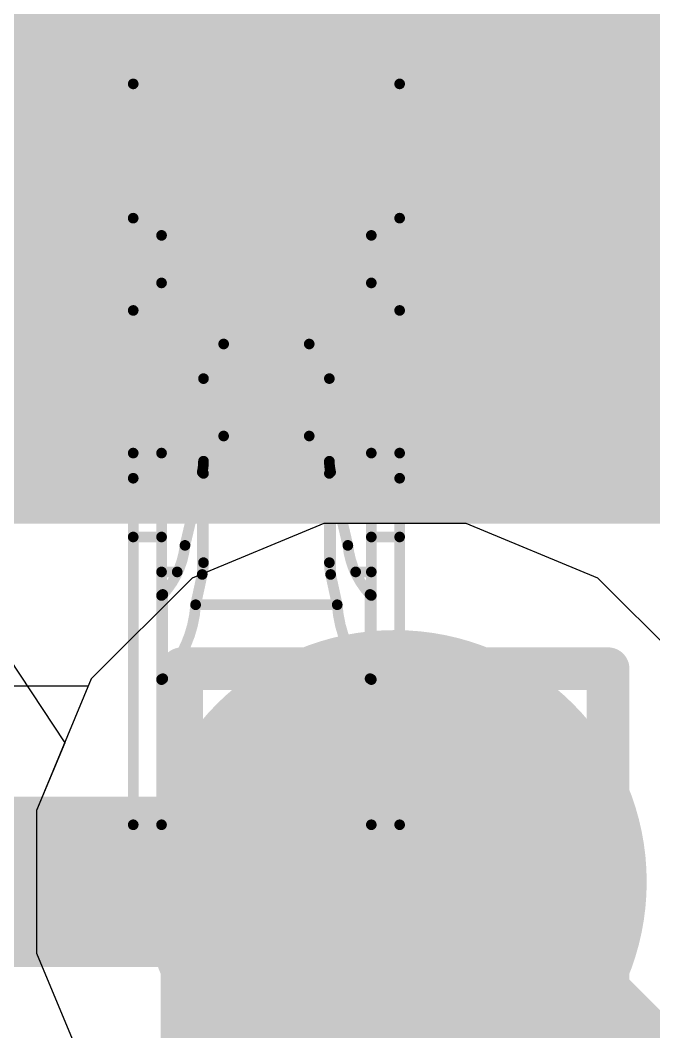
# Model space of a CAD drawing. Header units: inches. Extents: x -6 to 5433, y -4 to 5447.
# Drawn here: x 11.462 to 12.216, y 27.405 to 28.611 of the extents above; entities that cross this region are included whole.
import ezdxf

# ---------------------------------------------------------------- set-up
doc = ezdxf.new("R2010")
doc.units = ezdxf.units.IN
for name, color, linetype in [('Bottom Layer', 5, 'Continuous'), ('Drill Drawing', 1, 'Continuous'), ('Ground', 16, 'Continuous'), ('Mechanical 4', 56, 'Continuous'), ('Power', 76, 'Continuous'), ('Top Layer', 1, 'Continuous'), ('Top Paste', 8, 'Continuous'), ('Top Solder', 216, 'Continuous'), ('Via Holes', 16, 'Continuous')]:
    doc.layers.add(name, color=color, linetype=linetype)

# ---------------------------------------------------------------- blocks, each defined once
blk = doc.blocks.new('QTH_030_01_L_D_A_K_TR_154')
at = {"layer": 'Top Layer'}
blk.add_hatch(color=1, dxfattribs=at).paths.add_polyline_path([(0.8249996199999998, 0.32000063), (5.52500038, 0.32000063), (5.52500038, -0.32000063), (0.8249996199999998, -0.32000063)])
at = {"layer": 'Top Paste'}
blk.add_hatch(color=8, dxfattribs=at).paths.add_polyline_path([(0.8249996199999998, 0.32000063), (5.52500038, 0.32000063), (5.52500038, -0.32000063), (0.8249996199999998, -0.32000063)])
at = {"layer": 'Top Solder'}
blk.add_hatch(color=216, dxfattribs=at).paths.add_polyline_path([(0.7233996199999999, 0.42160063), (5.62660038, 0.42160063), (5.62660038, -0.42160063), (0.7233996199999999, -0.42160063)])

msp = doc.modelspace()

# ---------------------------------------------------------------- hatches: boundary and pattern name
at = {"layer": 'Bottom Layer'}
h = msp.add_hatch(color=5, dxfattribs=at)
edge = h.paths.add_edge_path()
edge.add_arc((11.90809658, 27.58394534), 0.2999994, 0, 360)
at = {"layer": 'Ground'}
h = msp.add_hatch(color=16, dxfattribs=at)
edge = h.paths.add_edge_path()
edge.add_arc((11.90809658, 27.58394534), 0.2999994, 0, 360)
at = {"layer": 'Power'}
h = msp.add_hatch(color=76, dxfattribs=at)
edge = h.paths.add_edge_path()
edge.add_arc((11.90809658, 27.58394534), 0.2999994, 0, 360)
at = {"layer": 'Top Layer'}
h = msp.add_hatch(color=1, dxfattribs=at)
edge = h.paths.add_edge_path()
edge.add_arc((11.90809658, 27.58394534), 0.2999994, 0, 360)
at = {"layer": 'Via Holes'}
h = msp.add_hatch(color=7, dxfattribs=at)
edge = h.paths.add_edge_path()
edge.add_arc((11.90809658, 27.58394534), 0.1499997, 0, 360)

# ---------------------------------------------------------------- linework, layer by layer
at = {"layer": 'Bottom Layer'}
for p, q in [((11.43083058, 27.87647968), (11.51448294, 27.74947714)), ((11.51448294, 27.74947714), (11.48109718, 27.6688804)), ((11.48109718, 27.6688804), (11.48109718, 27.49901028)), ((11.48109718, 27.49901028), (11.54610594, 27.3420713))]:
    msp.add_line(p, q, dxfattribs=at)
for points in [[(4.871544739999999, 28.26494474, 0.508, 0.508, 0), (13.03822132, 28.26494474, 0.508, 0.508, 0)], [(11.90809658, 27.58394534, 0.2032, 0.2032, 0), (11.92717706, 27.58394534, 0.2032, 0.2032, 0)], [(11.92717706, 27.58394534, 0.2032, 0.2032, 0), (13.72959408, 25.78152832, 0.2032, 0.2032, 0)]]:
    msp.add_lwpolyline(points, format="xyseb", dxfattribs=at)
for points in [[(11.85729658, 27.58394534, 0.1016, 0.1016, 1), (11.95889658, 27.58394534, 0.1016, 0.1016, 1)], [(11.87637706, 27.58394534, 0.1016, 0.1016, 1), (11.97797706, 27.58394534, 0.1016, 0.1016, 1)], [(11.87637706, 27.58394534, 0.1016, 0.1016, 1), (11.97797706, 27.58394534, 0.1016, 0.1016, 1)]]:
    msp.add_lwpolyline(points, format="xyseb", close=True, dxfattribs=at)
at = {"layer": 'Drill Drawing'}
for points in [[(11.65409658, 27.83794534, 0.0508, 0.0508, 0), (12.16209658, 27.83794534, 0.0508, 0.0508, 0)], [(11.65409658, 27.32994534, 0.0508, 0.0508, 0), (11.65409658, 27.83794534, 0.0508, 0.0508, 0)], [(12.16209658, 27.32994534, 0.0508, 0.0508, 0), (12.16209658, 27.83794534, 0.0508, 0.0508, 0)], [(11.75569658, 27.73634534, 0.0508, 0.0508, 0), (12.06049658, 27.73634534, 0.0508, 0.0508, 0)], [(11.75569658, 27.43154534, 0.0508, 0.0508, 0), (11.75569658, 27.73634534, 0.0508, 0.0508, 0)], [(12.06049658, 27.43154534, 0.0508, 0.0508, 0), (12.06049658, 27.73634534, 0.0508, 0.0508, 0)], [(11.75569658, 27.43154534, 0.0508, 0.0508, 0), (12.06049658, 27.43154534, 0.0508, 0.0508, 0)]]:
    msp.add_lwpolyline(points, format="xyseb", dxfattribs=at)
for points in [[(11.64139658, 27.83794534, 0.0254, 0.0254, 1), (11.66679658, 27.83794534, 0.0254, 0.0254, 1)], [(11.64139658, 27.83794534, 0.0254, 0.0254, 1), (11.66679658, 27.83794534, 0.0254, 0.0254, 1)], [(12.14939658, 27.83794534, 0.0254, 0.0254, 1), (12.17479658, 27.83794534, 0.0254, 0.0254, 1)], [(12.14939658, 27.83794534, 0.0254, 0.0254, 1), (12.17479658, 27.83794534, 0.0254, 0.0254, 1)], [(11.74299658, 27.73634534, 0.0254, 0.0254, 1), (11.76839658, 27.73634534, 0.0254, 0.0254, 1)], [(11.74299658, 27.73634534, 0.0254, 0.0254, 1), (11.76839658, 27.73634534, 0.0254, 0.0254, 1)], [(12.04779658, 27.73634534, 0.0254, 0.0254, 1), (12.07319658, 27.73634534, 0.0254, 0.0254, 1)], [(12.04779658, 27.73634534, 0.0254, 0.0254, 1), (12.07319658, 27.73634534, 0.0254, 0.0254, 1)], [(11.74299658, 27.43154534, 0.0254, 0.0254, 1), (11.76839658, 27.43154534, 0.0254, 0.0254, 1)], [(11.74299658, 27.43154534, 0.0254, 0.0254, 1), (11.76839658, 27.43154534, 0.0254, 0.0254, 1)], [(12.04779658, 27.43154534, 0.0254, 0.0254, 1), (12.07319658, 27.43154534, 0.0254, 0.0254, 1)], [(12.04779658, 27.43154534, 0.0254, 0.0254, 1), (12.07319658, 27.43154534, 0.0254, 0.0254, 1)]]:
    msp.add_lwpolyline(points, format="xyseb", close=True, dxfattribs=at)
at = {"layer": 'Ground'}
for p, q in [((11.82316152, 28.01094474), (11.66622254, 27.94593598)), ((11.99303164, 28.01094474), (11.82316152, 28.01094474)), ((12.14997062, 27.94593598), (11.99303164, 28.01094474)), ((11.66622254, 27.94593598), (11.54610594, 27.82581938)), ((12.27008722, 27.82581938), (12.14997062, 27.94593598)), ((11.54610594, 27.82581938), (11.48109718, 27.6688804)), ((11.48109718, 27.6688804), (11.48109718, 27.49901028)), ((11.48109718, 27.49901028), (11.54610594, 27.3420713))]:
    msp.add_line(p, q, dxfattribs=at)
at = {"layer": 'Mechanical 4'}
for points in [[(11.5961541, 28.53494674, 0.0127, 0.0127, 0), (11.9136541, 28.53494674, 0.0127, 0.0127, 0)], [(11.5961541, 28.06494514, 0.0127, 0.0127, 0), (11.5961541, 28.53494674, 0.0127, 0.0127, 0)], [(11.9136541, 28.06494514, 0.0127, 0.0127, 0), (11.9136541, 28.53494674, 0.0127, 0.0127, 0)], [(11.5961541, 28.37494452, 0.0127, 0.0127, 0), (11.9136541, 28.37494452, 0.0127, 0.0127, 0)], [(11.62990562, 27.65194622, 0.0127, 0.0127, 0), (11.62990562, 28.35440862, 0.0127, 0.0127, 0)], [(11.62990562, 28.35440862, 0.0127, 0.0127, 0), (11.87990512, 28.35440862, 0.0127, 0.0127, 0)], [(11.87990512, 27.65194622, 0.0127, 0.0127, 0), (11.87990512, 28.35440862, 0.0127, 0.0127, 0)], [(11.62990562, 28.29773868, 0.0127, 0.0127, 0), (11.87990512, 28.29773868, 0.0127, 0.0127, 0)], [(11.2786541, 28.26494474, 0.0127, 0.0127, 0), (11.5961541, 28.26494474, 0.0127, 0.0127, 0)], [(11.9136541, 28.26494474, 0.0127, 0.0127, 0), (12.2311541, 28.26494474, 0.0127, 0.0127, 0)], [(11.67990552, 28.18369522, 0.0127, 0.0127, -0.2473774344944057), (11.7039136, 28.22494482, 0.0127, 0.0127, 0)], [(11.70391614, 28.22494482, 0.0127, 0.0127, 0), (11.8058946, 28.22494482, 0.0127, 0.0127, 0)], [(11.70391614, 28.11528286, 0.0127, 0.0127, 0), (11.70391614, 28.22494482, 0.0127, 0.0127, 0)], [(11.8058946, 28.11528286, 0.0127, 0.0127, 0), (11.8058946, 28.22494482, 0.0127, 0.0127, 0)], [(11.80589714, 28.22494482, 0.0127, 0.0127, -0.2473774344948686), (11.82990522, 28.18369522, 0.0127, 0.0127, 0)], [(11.67990552, 27.96434844, 0.0127, 0.0127, 0), (11.67990552, 28.18369522, 0.0127, 0.0127, 0)], [(11.82990522, 27.96434844, 0.0127, 0.0127, 0), (11.82990522, 28.18369522, 0.0127, 0.0127, 0)], [(11.67990552, 28.07071348, 0.0127, 0.0127, -0.2374800627721871), (11.7039136, 28.1152854, 0.0127, 0.0127, 0)], [(11.70391614, 28.11528286, 0.0127, 0.0127, 0), (11.8058946, 28.11528286, 0.0127, 0.0127, 0)], [(11.80589714, 28.1152854, 0.0127, 0.0127, -0.2374800627721868), (11.82990522, 28.07071348, 0.0127, 0.0127, 0)], [(11.5961541, 28.09494508, 0.0127, 0.0127, 0), (11.62990562, 28.09494508, 0.0127, 0.0127, 0)], [(11.67990552, 28.08525752, 0.0127, 0.0127, -0.05786385222271111), (11.6783866, 28.07223494, 0.0127, 0.0127, 0)], [(11.83142414, 28.07223494, 0.0127, 0.0127, -0.057863852222711), (11.82990522, 28.08525752, 0.0127, 0.0127, 0)], [(11.87990512, 28.09494508, 0.0127, 0.0127, 0), (11.9136541, 28.09494508, 0.0127, 0.0127, 0)], [(11.2786541, 28.06494514, 0.0127, 0.0127, 0), (11.5961541, 28.06494514, 0.0127, 0.0127, 0)], [(11.5961541, 27.65194622, 0.0127, 0.0127, 0), (11.5961541, 28.06494514, 0.0127, 0.0127, 0)], [(11.6578634, 27.9849453, 0.0127, 0.0127, 0), (11.6783866, 28.07223494, 0.0127, 0.0127, 0)], [(11.6783866, 27.95027684, 0.0127, 0.0127, 0), (11.6783866, 28.07223494, 0.0127, 0.0127, 0)], [(11.83142414, 28.07223494, 0.0127, 0.0127, 0), (11.8519448, 27.9849453, 0.0127, 0.0127, 0)], [(11.83142414, 27.95027684, 0.0127, 0.0127, 0), (11.83142414, 28.07223494, 0.0127, 0.0127, 0)], [(11.9136541, 28.06494514, 0.0127, 0.0127, 0), (12.2311541, 28.06494514, 0.0127, 0.0127, 0)], [(11.9136541, 27.65194622, 0.0127, 0.0127, 0), (11.9136541, 28.06494514, 0.0127, 0.0127, 0)], [(11.5961541, 27.99494528, 0.0127, 0.0127, 0), (11.62990562, 27.99494528, 0.0127, 0.0127, 0)], [(11.87990512, 27.99494528, 0.0127, 0.0127, 0), (11.9136541, 27.99494528, 0.0127, 0.0127, 0)], [(11.65786594, 27.98494784, 0.0127, 0.0127, -0.1625906327552088), (11.63142454, 27.92645418, 0.0127, 0.0127, 0)], [(11.8783862, 27.92645418, 0.0127, 0.0127, -0.1625906327552086), (11.8519448, 27.98494784, 0.0127, 0.0127, 0)], [(11.67990552, 27.96434844, 0.0127, 0.0127, -0.05365793627864512), (11.6783866, 27.95027684, 0.0127, 0.0127, 0)], [(11.83142414, 27.95027684, 0.0127, 0.0127, -0.05365793627864524), (11.82990522, 27.96434844, 0.0127, 0.0127, 0)], [(11.62990562, 27.95328166, 0.0127, 0.0127, 0), (11.648567, 27.95328166, 0.0127, 0.0127, 0)], [(11.86124374, 27.95328166, 0.0127, 0.0127, 0), (11.87990512, 27.95328166, 0.0127, 0.0127, 0)], [(11.67053292, 27.91417836, 0.0127, 0.0127, 0), (11.6783866, 27.95027684, 0.0127, 0.0127, 0)], [(11.83142414, 27.95027684, 0.0127, 0.0127, 0), (11.83927782, 27.91417836, 0.0127, 0.0127, 0)], [(11.62990562, 27.92521466, 0.0127, 0.0127, -0.01102176067056768), (11.62994118, 27.92530102, 0.0127, 0.0127, 0)], [(11.62994118, 27.92530102, 0.0127, 0.0127, -0.02840440602208726), (11.6299869, 27.92538992, 0.0127, 0.0127, 0)], [(11.6299869, 27.92538992, 0.0127, 0.0127, -0.03504147043388531), (11.63005294, 27.92548644, 0.0127, 0.0127, 0)], [(11.63005294, 27.92548644, 0.0127, 0.0127, -0.03231858309736949), (11.630152, 27.92559312, 0.0127, 0.0127, 0)], [(11.630152, 27.92559312, 0.0127, 0.0127, -0.02446223686181788), (11.63028916, 27.9257125, 0.0127, 0.0127, 0)], [(11.6302917, 27.92570996, 0.0127, 0.0127, -0.01372918955288735), (11.6304695, 27.92584458, 0.0127, 0.0127, 0)], [(11.6304695, 27.92584458, 0.0127, 0.0127, -0.008119992714119369), (11.63068032, 27.92598681999999, 0.0127, 0.0127, 0)], [(11.63067778, 27.92598936, 0.0127, 0.0127, -0.004820635665111384), (11.630914, 27.92613922, 0.0127, 0.0127, 0)], [(11.630914, 27.92613922, 0.0127, 0.0127, 0), (11.63142454, 27.92645418, 0.0127, 0.0127, 0)], [(11.63142454, 27.82607592, 0.0127, 0.0127, 0), (11.63142454, 27.92645418, 0.0127, 0.0127, 0)], [(11.8783862, 27.92645418, 0.0127, 0.0127, 0), (11.8786529, 27.92629415999999, 0.0127, 0.0127, 0)], [(11.8783862, 27.82607592, 0.0127, 0.0127, 0), (11.8783862, 27.92645418, 0.0127, 0.0127, 0)], [(11.8786529, 27.92629415999999, 0.0127, 0.0127, 0), (11.87891198, 27.92613414, 0.0127, 0.0127, 0)], [(11.87890944, 27.9261316, 0.0127, 0.0127, -0.00605485783720522), (11.8791482, 27.92598174, 0.0127, 0.0127, 0)], [(11.87915074, 27.92598428, 0.0127, 0.0127, -0.0107369691849566), (11.87935648, 27.92584204, 0.0127, 0.0127, 0)], [(11.87935648, 27.9258395, 0.0127, 0.0127, -0.01856237095860001), (11.87952158, 27.9257125, 0.0127, 0.0127, 0)], [(11.87952158, 27.92571504, 0.0127, 0.0127, -0.02338621051051682), (11.87964604, 27.9255982, 0.0127, 0.0127, 0)], [(11.87964604, 27.92559566, 0.0127, 0.0127, -0.0543214512073207), (11.87980606, 27.925395, 0.0127, 0.0127, 0)], [(11.8798086, 27.92539754, 0.0127, 0.0127, -0.02859688060194416), (11.87990766, 27.92521466, 0.0127, 0.0127, 0)], [(11.67053292, 27.91418089999999, 0.0127, 0.0127, -0.1798939642534223), (11.63142454, 27.82607592, 0.0127, 0.0127, 0)], [(11.67053292, 27.91417836, 0.0127, 0.0127, 0), (11.83927782, 27.91417836, 0.0127, 0.0127, 0)], [(11.8783862, 27.82607592, 0.0127, 0.0127, -0.1798939642534224), (11.83927782, 27.91418089999999, 0.0127, 0.0127, 0)], [(11.62990562, 27.82514628, 0.0127, 0.0127, -0.01323430943087629), (11.62994118, 27.82521232, 0.0127, 0.0127, 0)], [(11.62990562, 27.82494561999999, 0.0127, 0.0127, 0), (11.87990512, 27.82494561999999, 0.0127, 0.0127, 0)], [(11.62994118, 27.82521232, 0.0127, 0.0127, -0.03268862862785447), (11.6299869, 27.8252809, 0.0127, 0.0127, 0)], [(11.6299869, 27.82527582, 0.0127, 0.0127, -0.03744583010862621), (11.63005294, 27.82534948, 0.0127, 0.0127, 0)], [(11.63005294, 27.82534948, 0.0127, 0.0127, -0.0318812047521757), (11.630152, 27.82542822, 0.0127, 0.0127, 0)], [(11.63014946, 27.82543076, 0.0127, 0.0127, -0.02261994766114903), (11.63028916, 27.8255222, 0.0127, 0.0127, 0)], [(11.63028916, 27.82551966, 0.0127, 0.0127, -0.01220889243166016), (11.63046696, 27.82561872, 0.0127, 0.0127, 0)], [(11.63046696, 27.82561872, 0.0127, 0.0127, -0.007070305402933151), (11.63067778, 27.8257254, 0.0127, 0.0127, 0)], [(11.63067778, 27.8257254, 0.0127, 0.0127, 0), (11.630914, 27.8258397, 0.0127, 0.0127, 0)], [(11.630914, 27.8258397, 0.0127, 0.0127, 0), (11.63142454, 27.82607592, 0.0127, 0.0127, 0)], [(11.8783862, 27.82607592, 0.0127, 0.0127, 0), (11.8786529, 27.825954, 0.0127, 0.0127, 0)], [(11.8786529, 27.825954, 0.0127, 0.0127, 0), (11.87891198, 27.82583716, 0.0127, 0.0127, 0)], [(11.87891198, 27.82583716, 0.0127, 0.0127, -0.005205334039839741), (11.87915074, 27.8257254, 0.0127, 0.0127, 0)], [(11.8791482, 27.82572286, 0.0127, 0.0127, -0.009375622352457789), (11.87935394, 27.82561618, 0.0127, 0.0127, 0)], [(11.87935394, 27.82561618, 0.0127, 0.0127, -0.01668702490825439), (11.87952158, 27.82551966, 0.0127, 0.0127, 0)], [(11.87952158, 27.82551966, 0.0127, 0.0127, -0.02199391692791018), (11.87964604, 27.8254333, 0.0127, 0.0127, 0)], [(11.8796435, 27.8254333, 0.0127, 0.0127, -0.02675089189685459), (11.87973748, 27.82535456, 0.0127, 0.0127, 0)], [(11.87974002, 27.82535456, 0.0127, 0.0127, -0.02828763816001666), (11.8798086, 27.82528344, 0.0127, 0.0127, 0)], [(11.8798086, 27.82528344, 0.0127, 0.0127, -0.03260546149073628), (11.87990512, 27.82514628, 0.0127, 0.0127, 0)], [(11.5961541, 27.65194622, 0.0127, 0.0127, 0), (11.9136541, 27.65194622, 0.0127, 0.0127, 0)]]:
    msp.add_lwpolyline(points, format="xyseb", dxfattribs=at)
for points in [[(11.5929791, 28.53494674, 0.00635, 0.00635, 1), (11.5993291, 28.53494674, 0.00635, 0.00635, 1)], [(11.5929791, 28.53494674, 0.00635, 0.00635, 1), (11.5993291, 28.53494674, 0.00635, 0.00635, 1)], [(11.9104791, 28.53494674, 0.00635, 0.00635, 1), (11.9168291, 28.53494674, 0.00635, 0.00635, 1)], [(11.9104791, 28.53494674, 0.00635, 0.00635, 1), (11.9168291, 28.53494674, 0.00635, 0.00635, 1)], [(11.5929791, 28.37494452, 0.00635, 0.00635, 1), (11.5993291, 28.37494452, 0.00635, 0.00635, 1)], [(11.9104791, 28.37494452, 0.00635, 0.00635, 1), (11.9168291, 28.37494452, 0.00635, 0.00635, 1)], [(11.62673062, 28.35440862, 0.00635, 0.00635, 1), (11.63308062, 28.35440862, 0.00635, 0.00635, 1)], [(11.62673062, 28.35440862, 0.00635, 0.00635, 1), (11.63308062, 28.35440862, 0.00635, 0.00635, 1)], [(11.87673012, 28.35440862, 0.00635, 0.00635, 1), (11.88308012, 28.35440862, 0.00635, 0.00635, 1)], [(11.87673012, 28.35440862, 0.00635, 0.00635, 1), (11.88308012, 28.35440862, 0.00635, 0.00635, 1)], [(11.62673062, 28.29773868, 0.00635, 0.00635, 1), (11.63308062, 28.29773868, 0.00635, 0.00635, 1)], [(11.87673012, 28.29773868, 0.00635, 0.00635, 1), (11.88308012, 28.29773868, 0.00635, 0.00635, 1)], [(11.5929791, 28.26494474, 0.00635, 0.00635, 1), (11.5993291, 28.26494474, 0.00635, 0.00635, 1)], [(11.9104791, 28.26494474, 0.00635, 0.00635, 1), (11.9168291, 28.26494474, 0.00635, 0.00635, 1)], [(11.7007386, 28.22494482, 0.00635, 0.00635, 1), (11.7070886, 28.22494482, 0.00635, 0.00635, 1)], [(11.70074114, 28.22494482, 0.00635, 0.00635, 1), (11.70709114, 28.22494482, 0.00635, 0.00635, 1)], [(11.70074114, 28.22494482, 0.00635, 0.00635, 1), (11.70709114, 28.22494482, 0.00635, 0.00635, 1)], [(11.8027196, 28.22494482, 0.00635, 0.00635, 1), (11.8090696, 28.22494482, 0.00635, 0.00635, 1)], [(11.8027196, 28.22494482, 0.00635, 0.00635, 1), (11.8090696, 28.22494482, 0.00635, 0.00635, 1)], [(11.80272214, 28.22494482, 0.00635, 0.00635, 1), (11.80907214, 28.22494482, 0.00635, 0.00635, 1)], [(11.67673052, 28.18369522, 0.00635, 0.00635, 1), (11.68308052, 28.18369522, 0.00635, 0.00635, 1)], [(11.67673052, 28.18369522, 0.00635, 0.00635, 1), (11.68308052, 28.18369522, 0.00635, 0.00635, 1)], [(11.82673022, 28.18369522, 0.00635, 0.00635, 1), (11.83308022, 28.18369522, 0.00635, 0.00635, 1)], [(11.82673022, 28.18369522, 0.00635, 0.00635, 1), (11.83308022, 28.18369522, 0.00635, 0.00635, 1)], [(11.7007386, 28.1152854, 0.00635, 0.00635, 1), (11.7070886, 28.1152854, 0.00635, 0.00635, 1)], [(11.70074114, 28.11528286, 0.00635, 0.00635, 1), (11.70709114, 28.11528286, 0.00635, 0.00635, 1)], [(11.70074114, 28.11528286, 0.00635, 0.00635, 1), (11.70709114, 28.11528286, 0.00635, 0.00635, 1)], [(11.8027196, 28.11528286, 0.00635, 0.00635, 1), (11.8090696, 28.11528286, 0.00635, 0.00635, 1)], [(11.8027196, 28.11528286, 0.00635, 0.00635, 1), (11.8090696, 28.11528286, 0.00635, 0.00635, 1)], [(11.80272214, 28.1152854, 0.00635, 0.00635, 1), (11.80907214, 28.1152854, 0.00635, 0.00635, 1)], [(11.5929791, 28.09494508, 0.00635, 0.00635, 1), (11.5993291, 28.09494508, 0.00635, 0.00635, 1)], [(11.62673062, 28.09494508, 0.00635, 0.00635, 1), (11.63308062, 28.09494508, 0.00635, 0.00635, 1)], [(11.67673052, 28.08525752, 0.00635, 0.00635, 1), (11.68308052, 28.08525752, 0.00635, 0.00635, 1)], [(11.82673022, 28.08525752, 0.00635, 0.00635, 1), (11.83308022, 28.08525752, 0.00635, 0.00635, 1)], [(11.87673012, 28.09494508, 0.00635, 0.00635, 1), (11.88308012, 28.09494508, 0.00635, 0.00635, 1)], [(11.9104791, 28.09494508, 0.00635, 0.00635, 1), (11.9168291, 28.09494508, 0.00635, 0.00635, 1)], [(11.5929791, 28.06494514, 0.00635, 0.00635, 1), (11.5993291, 28.06494514, 0.00635, 0.00635, 1)], [(11.5929791, 28.06494514, 0.00635, 0.00635, 1), (11.5993291, 28.06494514, 0.00635, 0.00635, 1)], [(11.5929791, 28.06494514, 0.00635, 0.00635, 1), (11.5993291, 28.06494514, 0.00635, 0.00635, 1)], [(11.6752116, 28.07223494, 0.00635, 0.00635, 1), (11.6815616, 28.07223494, 0.00635, 0.00635, 1)], [(11.6752116, 28.07223494, 0.00635, 0.00635, 1), (11.6815616, 28.07223494, 0.00635, 0.00635, 1)], [(11.6752116, 28.07223494, 0.00635, 0.00635, 1), (11.6815616, 28.07223494, 0.00635, 0.00635, 1)], [(11.67673052, 28.07071348, 0.00635, 0.00635, 1), (11.68308052, 28.07071348, 0.00635, 0.00635, 1)], [(11.82673022, 28.07071348, 0.00635, 0.00635, 1), (11.83308022, 28.07071348, 0.00635, 0.00635, 1)], [(11.82824914, 28.07223494, 0.00635, 0.00635, 1), (11.83459914, 28.07223494, 0.00635, 0.00635, 1)], [(11.82824914, 28.07223494, 0.00635, 0.00635, 1), (11.83459914, 28.07223494, 0.00635, 0.00635, 1)], [(11.82824914, 28.07223494, 0.00635, 0.00635, 1), (11.83459914, 28.07223494, 0.00635, 0.00635, 1)], [(11.9104791, 28.06494514, 0.00635, 0.00635, 1), (11.9168291, 28.06494514, 0.00635, 0.00635, 1)], [(11.9104791, 28.06494514, 0.00635, 0.00635, 1), (11.9168291, 28.06494514, 0.00635, 0.00635, 1)], [(11.9104791, 28.06494514, 0.00635, 0.00635, 1), (11.9168291, 28.06494514, 0.00635, 0.00635, 1)], [(11.5929791, 27.99494528, 0.00635, 0.00635, 1), (11.5993291, 27.99494528, 0.00635, 0.00635, 1)], [(11.62673062, 27.99494528, 0.00635, 0.00635, 1), (11.63308062, 27.99494528, 0.00635, 0.00635, 1)], [(11.87673012, 27.99494528, 0.00635, 0.00635, 1), (11.88308012, 27.99494528, 0.00635, 0.00635, 1)], [(11.9104791, 27.99494528, 0.00635, 0.00635, 1), (11.9168291, 27.99494528, 0.00635, 0.00635, 1)], [(11.6546884, 27.9849453, 0.00635, 0.00635, 1), (11.6610384, 27.9849453, 0.00635, 0.00635, 1)], [(11.65469094, 27.98494784, 0.00635, 0.00635, 1), (11.66104094, 27.98494784, 0.00635, 0.00635, 1)], [(11.8487698, 27.98494784, 0.00635, 0.00635, 1), (11.8551198, 27.98494784, 0.00635, 0.00635, 1)], [(11.8487698, 27.9849453, 0.00635, 0.00635, 1), (11.8551198, 27.9849453, 0.00635, 0.00635, 1)], [(11.67673052, 27.96434844, 0.00635, 0.00635, 1), (11.68308052, 27.96434844, 0.00635, 0.00635, 1)], [(11.67673052, 27.96434844, 0.00635, 0.00635, 1), (11.68308052, 27.96434844, 0.00635, 0.00635, 1)], [(11.82673022, 27.96434844, 0.00635, 0.00635, 1), (11.83308022, 27.96434844, 0.00635, 0.00635, 1)], [(11.82673022, 27.96434844, 0.00635, 0.00635, 1), (11.83308022, 27.96434844, 0.00635, 0.00635, 1)], [(11.62673062, 27.95328166, 0.00635, 0.00635, 1), (11.63308062, 27.95328166, 0.00635, 0.00635, 1)], [(11.645392, 27.95328166, 0.00635, 0.00635, 1), (11.651742, 27.95328166, 0.00635, 0.00635, 1)], [(11.85806874, 27.95328166, 0.00635, 0.00635, 1), (11.86441874, 27.95328166, 0.00635, 0.00635, 1)], [(11.87673012, 27.95328166, 0.00635, 0.00635, 1), (11.88308012, 27.95328166, 0.00635, 0.00635, 1)], [(11.6752116, 27.95027684, 0.00635, 0.00635, 1), (11.6815616, 27.95027684, 0.00635, 0.00635, 1)], [(11.6752116, 27.95027684, 0.00635, 0.00635, 1), (11.6815616, 27.95027684, 0.00635, 0.00635, 1)], [(11.6752116, 27.95027684, 0.00635, 0.00635, 1), (11.6815616, 27.95027684, 0.00635, 0.00635, 1)], [(11.82824914, 27.95027684, 0.00635, 0.00635, 1), (11.83459914, 27.95027684, 0.00635, 0.00635, 1)], [(11.82824914, 27.95027684, 0.00635, 0.00635, 1), (11.83459914, 27.95027684, 0.00635, 0.00635, 1)], [(11.82824914, 27.95027684, 0.00635, 0.00635, 1), (11.83459914, 27.95027684, 0.00635, 0.00635, 1)], [(11.62673062, 27.92521466, 0.00635, 0.00635, 1), (11.63308062, 27.92521466, 0.00635, 0.00635, 1)], [(11.62676618, 27.92530102, 0.00635, 0.00635, 1), (11.63311618, 27.92530102, 0.00635, 0.00635, 1)], [(11.62676618, 27.92530102, 0.00635, 0.00635, 1), (11.63311618, 27.92530102, 0.00635, 0.00635, 1)], [(11.6268119, 27.92538992, 0.00635, 0.00635, 1), (11.6331619, 27.92538992, 0.00635, 0.00635, 1)], [(11.6268119, 27.92538992, 0.00635, 0.00635, 1), (11.6331619, 27.92538992, 0.00635, 0.00635, 1)], [(11.62687794, 27.92548644, 0.00635, 0.00635, 1), (11.63322794, 27.92548644, 0.00635, 0.00635, 1)], [(11.62687794, 27.92548644, 0.00635, 0.00635, 1), (11.63322794, 27.92548644, 0.00635, 0.00635, 1)], [(11.626977, 27.92559312, 0.00635, 0.00635, 1), (11.633327, 27.92559312, 0.00635, 0.00635, 1)], [(11.626977, 27.92559312, 0.00635, 0.00635, 1), (11.633327, 27.92559312, 0.00635, 0.00635, 1)], [(11.62711416, 27.9257125, 0.00635, 0.00635, 1), (11.63346416, 27.9257125, 0.00635, 0.00635, 1)], [(11.6271167, 27.92570996, 0.00635, 0.00635, 1), (11.6334667, 27.92570996, 0.00635, 0.00635, 1)], [(11.6272945, 27.92584458, 0.00635, 0.00635, 1), (11.6336445, 27.92584458, 0.00635, 0.00635, 1)], [(11.6272945, 27.92584458, 0.00635, 0.00635, 1), (11.6336445, 27.92584458, 0.00635, 0.00635, 1)], [(11.62750278, 27.92598936, 0.00635, 0.00635, 1), (11.63385278, 27.92598936, 0.00635, 0.00635, 1)], [(11.62750532, 27.92598681999999, 0.00635, 0.00635, 1), (11.63385532, 27.92598681999999, 0.00635, 0.00635, 1)], [(11.627739, 27.92613922, 0.00635, 0.00635, 1), (11.634089, 27.92613922, 0.00635, 0.00635, 1)], [(11.627739, 27.92613922, 0.00635, 0.00635, 1), (11.634089, 27.92613922, 0.00635, 0.00635, 1)], [(11.62824954, 27.92645418, 0.00635, 0.00635, 1), (11.63459954, 27.92645418, 0.00635, 0.00635, 1)], [(11.62824954, 27.92645418, 0.00635, 0.00635, 1), (11.63459954, 27.92645418, 0.00635, 0.00635, 1)], [(11.62824954, 27.92645418, 0.00635, 0.00635, 1), (11.63459954, 27.92645418, 0.00635, 0.00635, 1)], [(11.8752112, 27.92645418, 0.00635, 0.00635, 1), (11.8815612, 27.92645418, 0.00635, 0.00635, 1)], [(11.8752112, 27.92645418, 0.00635, 0.00635, 1), (11.8815612, 27.92645418, 0.00635, 0.00635, 1)], [(11.8752112, 27.92645418, 0.00635, 0.00635, 1), (11.8815612, 27.92645418, 0.00635, 0.00635, 1)], [(11.8754779, 27.92629415999999, 0.00635, 0.00635, 1), (11.8818279, 27.92629415999999, 0.00635, 0.00635, 1)], [(11.8754779, 27.92629415999999, 0.00635, 0.00635, 1), (11.8818279, 27.92629415999999, 0.00635, 0.00635, 1)], [(11.87573444, 27.9261316, 0.00635, 0.00635, 1), (11.88208444, 27.9261316, 0.00635, 0.00635, 1)], [(11.87573698, 27.92613414, 0.00635, 0.00635, 1), (11.88208698, 27.92613414, 0.00635, 0.00635, 1)], [(11.8759732, 27.92598174, 0.00635, 0.00635, 1), (11.8823232, 27.92598174, 0.00635, 0.00635, 1)], [(11.87597574, 27.92598428, 0.00635, 0.00635, 1), (11.88232574, 27.92598428, 0.00635, 0.00635, 1)], [(11.87618148, 27.92584204, 0.00635, 0.00635, 1), (11.88253148, 27.92584204, 0.00635, 0.00635, 1)], [(11.87618148, 27.9258395, 0.00635, 0.00635, 1), (11.88253148, 27.9258395, 0.00635, 0.00635, 1)], [(11.87634658, 27.92571504, 0.00635, 0.00635, 1), (11.88269658, 27.92571504, 0.00635, 0.00635, 1)], [(11.87634658, 27.9257125, 0.00635, 0.00635, 1), (11.88269658, 27.9257125, 0.00635, 0.00635, 1)], [(11.87647104, 27.9255982, 0.00635, 0.00635, 1), (11.88282104, 27.9255982, 0.00635, 0.00635, 1)], [(11.87647104, 27.92559566, 0.00635, 0.00635, 1), (11.88282104, 27.92559566, 0.00635, 0.00635, 1)], [(11.87663106, 27.925395, 0.00635, 0.00635, 1), (11.88298106, 27.925395, 0.00635, 0.00635, 1)], [(11.8766336, 27.92539754, 0.00635, 0.00635, 1), (11.8829836, 27.92539754, 0.00635, 0.00635, 1)], [(11.87673266, 27.92521466, 0.00635, 0.00635, 1), (11.88308266, 27.92521466, 0.00635, 0.00635, 1)], [(11.66735792, 27.91418089999999, 0.00635, 0.00635, 1), (11.67370792, 27.91418089999999, 0.00635, 0.00635, 1)], [(11.66735792, 27.91417836, 0.00635, 0.00635, 1), (11.67370792, 27.91417836, 0.00635, 0.00635, 1)], [(11.66735792, 27.91417836, 0.00635, 0.00635, 1), (11.67370792, 27.91417836, 0.00635, 0.00635, 1)], [(11.83610282, 27.91418089999999, 0.00635, 0.00635, 1), (11.84245282, 27.91418089999999, 0.00635, 0.00635, 1)], [(11.83610282, 27.91417836, 0.00635, 0.00635, 1), (11.84245282, 27.91417836, 0.00635, 0.00635, 1)], [(11.83610282, 27.91417836, 0.00635, 0.00635, 1), (11.84245282, 27.91417836, 0.00635, 0.00635, 1)], [(11.62673062, 27.82514628, 0.00635, 0.00635, 1), (11.63308062, 27.82514628, 0.00635, 0.00635, 1)], [(11.62673062, 27.82494561999999, 0.00635, 0.00635, 1), (11.63308062, 27.82494561999999, 0.00635, 0.00635, 1)], [(11.62676618, 27.82521232, 0.00635, 0.00635, 1), (11.63311618, 27.82521232, 0.00635, 0.00635, 1)], [(11.62676618, 27.82521232, 0.00635, 0.00635, 1), (11.63311618, 27.82521232, 0.00635, 0.00635, 1)], [(11.6268119, 27.8252809, 0.00635, 0.00635, 1), (11.6331619, 27.8252809, 0.00635, 0.00635, 1)], [(11.6268119, 27.82527582, 0.00635, 0.00635, 1), (11.6331619, 27.82527582, 0.00635, 0.00635, 1)], [(11.62687794, 27.82534948, 0.00635, 0.00635, 1), (11.63322794, 27.82534948, 0.00635, 0.00635, 1)], [(11.62687794, 27.82534948, 0.00635, 0.00635, 1), (11.63322794, 27.82534948, 0.00635, 0.00635, 1)], [(11.62697446, 27.82543076, 0.00635, 0.00635, 1), (11.63332446, 27.82543076, 0.00635, 0.00635, 1)], [(11.626977, 27.82542822, 0.00635, 0.00635, 1), (11.633327, 27.82542822, 0.00635, 0.00635, 1)], [(11.62711416, 27.8255222, 0.00635, 0.00635, 1), (11.63346416, 27.8255222, 0.00635, 0.00635, 1)], [(11.62711416, 27.82551966, 0.00635, 0.00635, 1), (11.63346416, 27.82551966, 0.00635, 0.00635, 1)], [(11.62729196, 27.82561872, 0.00635, 0.00635, 1), (11.63364196, 27.82561872, 0.00635, 0.00635, 1)], [(11.62729196, 27.82561872, 0.00635, 0.00635, 1), (11.63364196, 27.82561872, 0.00635, 0.00635, 1)], [(11.62750278, 27.8257254, 0.00635, 0.00635, 1), (11.63385278, 27.8257254, 0.00635, 0.00635, 1)], [(11.62750278, 27.8257254, 0.00635, 0.00635, 1), (11.63385278, 27.8257254, 0.00635, 0.00635, 1)], [(11.627739, 27.8258397, 0.00635, 0.00635, 1), (11.634089, 27.8258397, 0.00635, 0.00635, 1)], [(11.627739, 27.8258397, 0.00635, 0.00635, 1), (11.634089, 27.8258397, 0.00635, 0.00635, 1)], [(11.62824954, 27.82607592, 0.00635, 0.00635, 1), (11.63459954, 27.82607592, 0.00635, 0.00635, 1)], [(11.62824954, 27.82607592, 0.00635, 0.00635, 1), (11.63459954, 27.82607592, 0.00635, 0.00635, 1)], [(11.62824954, 27.82607592, 0.00635, 0.00635, 1), (11.63459954, 27.82607592, 0.00635, 0.00635, 1)], [(11.8752112, 27.82607592, 0.00635, 0.00635, 1), (11.8815612, 27.82607592, 0.00635, 0.00635, 1)], [(11.8752112, 27.82607592, 0.00635, 0.00635, 1), (11.8815612, 27.82607592, 0.00635, 0.00635, 1)], [(11.8752112, 27.82607592, 0.00635, 0.00635, 1), (11.8815612, 27.82607592, 0.00635, 0.00635, 1)], [(11.8754779, 27.825954, 0.00635, 0.00635, 1), (11.8818279, 27.825954, 0.00635, 0.00635, 1)], [(11.8754779, 27.825954, 0.00635, 0.00635, 1), (11.8818279, 27.825954, 0.00635, 0.00635, 1)], [(11.87573698, 27.82583716, 0.00635, 0.00635, 1), (11.88208698, 27.82583716, 0.00635, 0.00635, 1)], [(11.87573698, 27.82583716, 0.00635, 0.00635, 1), (11.88208698, 27.82583716, 0.00635, 0.00635, 1)], [(11.8759732, 27.82572286, 0.00635, 0.00635, 1), (11.8823232, 27.82572286, 0.00635, 0.00635, 1)], [(11.87597574, 27.8257254, 0.00635, 0.00635, 1), (11.88232574, 27.8257254, 0.00635, 0.00635, 1)], [(11.87617894, 27.82561618, 0.00635, 0.00635, 1), (11.88252894, 27.82561618, 0.00635, 0.00635, 1)], [(11.87617894, 27.82561618, 0.00635, 0.00635, 1), (11.88252894, 27.82561618, 0.00635, 0.00635, 1)], [(11.87634658, 27.82551966, 0.00635, 0.00635, 1), (11.88269658, 27.82551966, 0.00635, 0.00635, 1)], [(11.87634658, 27.82551966, 0.00635, 0.00635, 1), (11.88269658, 27.82551966, 0.00635, 0.00635, 1)], [(11.8764685, 27.8254333, 0.00635, 0.00635, 1), (11.8828185, 27.8254333, 0.00635, 0.00635, 1)], [(11.87647104, 27.8254333, 0.00635, 0.00635, 1), (11.88282104, 27.8254333, 0.00635, 0.00635, 1)], [(11.87656248, 27.82535456, 0.00635, 0.00635, 1), (11.88291248, 27.82535456, 0.00635, 0.00635, 1)], [(11.87656502, 27.82535456, 0.00635, 0.00635, 1), (11.88291502, 27.82535456, 0.00635, 0.00635, 1)], [(11.8766336, 27.82528344, 0.00635, 0.00635, 1), (11.8829836, 27.82528344, 0.00635, 0.00635, 1)], [(11.8766336, 27.82528344, 0.00635, 0.00635, 1), (11.8829836, 27.82528344, 0.00635, 0.00635, 1)], [(11.87673012, 27.82514628, 0.00635, 0.00635, 1), (11.88308012, 27.82514628, 0.00635, 0.00635, 1)], [(11.87673012, 27.82494561999999, 0.00635, 0.00635, 1), (11.88308012, 27.82494561999999, 0.00635, 0.00635, 1)], [(11.5929791, 27.65194622, 0.00635, 0.00635, 1), (11.5993291, 27.65194622, 0.00635, 0.00635, 1)], [(11.5929791, 27.65194622, 0.00635, 0.00635, 1), (11.5993291, 27.65194622, 0.00635, 0.00635, 1)], [(11.62673062, 27.65194622, 0.00635, 0.00635, 1), (11.63308062, 27.65194622, 0.00635, 0.00635, 1)], [(11.87673012, 27.65194622, 0.00635, 0.00635, 1), (11.88308012, 27.65194622, 0.00635, 0.00635, 1)], [(11.9104791, 27.65194622, 0.00635, 0.00635, 1), (11.9168291, 27.65194622, 0.00635, 0.00635, 1)], [(11.9104791, 27.65194622, 0.00635, 0.00635, 1), (11.9168291, 27.65194622, 0.00635, 0.00635, 1)]]:
    msp.add_lwpolyline(points, format="xyseb", close=True, dxfattribs=at)
at = {"layer": 'Power'}
for p, q in [((11.82316152, 28.01094474), (11.66622254, 27.94593598)), ((11.99303164, 28.01094474), (11.82316152, 28.01094474)), ((12.14997062, 27.94593598), (11.99303164, 28.01094474)), ((11.66622254, 27.94593598), (11.54610594, 27.82581938)), ((12.27008722, 27.82581938), (12.14997062, 27.94593598)), ((11.54610594, 27.82581938), (11.48109718, 27.6688804)), ((11.48109718, 27.6688804), (11.48109718, 27.49901028)), ((11.48109718, 27.49901028), (11.54610594, 27.3420713))]:
    msp.add_line(p, q, dxfattribs=at)
at = {"layer": 'Top Layer'}
for p, q in [((11.82316152, 28.01094474), (11.66622254, 27.94593598)), ((11.99303164, 28.01094474), (11.82316152, 28.01094474)), ((12.14997062, 27.94593598), (11.99303164, 28.01094474)), ((11.66622254, 27.94593598), (11.54610594, 27.82581938)), ((12.27008722, 27.82581938), (12.14997062, 27.94593598)), ((11.54610594, 27.82581938), (11.54246358, 27.81702336)), ((11.54246358, 27.81702336), (11.18790498, 27.81702336))]:
    msp.add_line(p, q, dxfattribs=at)
msp.add_lwpolyline([(11.18790498, 27.58394534, 0.2032, 0.2032, 0), (11.90809658, 27.58394534, 0.2032, 0.2032, 0)], format="xyseb", dxfattribs=at)
msp.add_lwpolyline([(11.85729658, 27.58394534, 0.1016, 0.1016, 1), (11.95889658, 27.58394534, 0.1016, 0.1016, 1)], format="xyseb", close=True, dxfattribs=at)

# ---------------------------------------------------------------- block references
at = {"rotation": 180}
msp.add_blockref('QTH_030_01_L_D_A_K_TR_154', (15.3105993, 28.85674696), dxfattribs=at)

doc.saveas('drawing.dxf')
